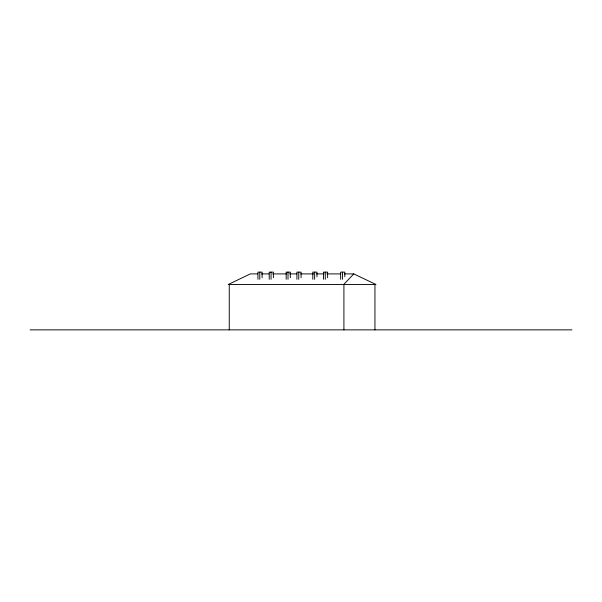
<?xml version="1.0" encoding="UTF-8"?>
<svg xmlns="http://www.w3.org/2000/svg" width="602" height="602" viewBox="0 0 602 602"><rect width="100%" height="100%" fill="white"/><g stroke="black" fill="none" stroke-linecap="round" stroke-linejoin="round"><path stroke-width="0.9" d="M343.689 284.483L353.803 273.902L375.957 284.483L228.248 284.483L250.327 273.902L257.784 273.902M261.516 273.902L268.974 273.902M272.698 273.902L286.687 273.902M289.479 273.902L296.937 273.902M300.669 273.902L313.717 273.902M316.517 273.902L323.974 273.902M326.766 273.902L340.755 273.902M344.479 273.902L353.803 273.902M30.1 329.866L571.9 329.866M374.948 284.483L374.948 329.866M344.811 276.792L344.811 272.134L340.649 272.134L340.649 279.29M343.915 284.483L343.915 329.866M342.478 272.134L342.478 279.29M327.608 277.725L327.608 272.134L323.447 272.134L323.447 279.29M325.276 272.134L325.276 279.29M316.968 276.792L316.968 272.134L312.807 272.134L312.807 279.29M314.643 272.134L314.643 279.29M301.075 277.725L301.075 272.134L296.914 272.134L296.914 279.29M298.75 272.134L298.75 279.29M290.337 277.725L290.337 272.134L286.183 272.134L286.183 279.29M288.012 272.134L288.012 279.29M273.383 277.725L273.383 272.134L269.222 272.134L269.222 279.29M271.05 272.134L271.05 279.29M262.103 277.725L262.103 272.134L257.949 272.134L257.949 279.29M259.778 272.134L259.778 279.29M229.257 284.483L229.257 329.866"/></g></svg>
